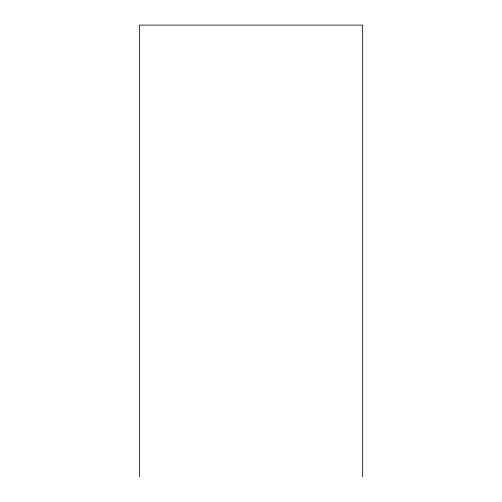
<?xml version="1.0" encoding="UTF-8"?>
<svg xmlns="http://www.w3.org/2000/svg" width="502" height="502" viewBox="0 0 502 502"><rect width="100%" height="100%" fill="white"/><g stroke="black" fill="none" stroke-linecap="round" stroke-linejoin="round"><path stroke-width="0.75" d="M362.651 476.9L362.651 25.1L139.349 25.1L139.349 476.9"/></g></svg>
